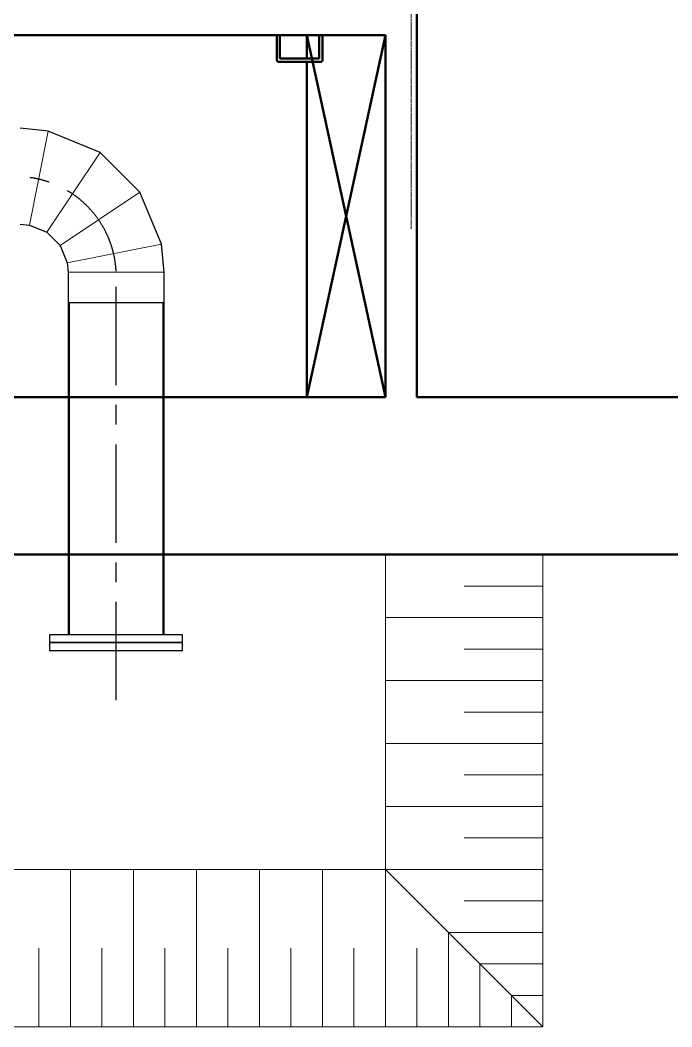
# Model space of a CAD drawing. Header units: inches. Extents: x 86328 to 235202, y 68629 to 184293.
# Drawn here: x 184018 to 188156, y 111675 to 118070 of the extents above; entities that cross this region are included whole.
import ezdxf

# ---------------------------------------------------------------- set-up
doc = ezdxf.new("R2010")
doc.units = ezdxf.units.IN
doc.header["$MEASUREMENT"] = 0
doc.linetypes.add('CENTER', pattern=[2, 1.25, -0.25, 0.25, -0.25])
doc.linetypes.add('HIDDEN', pattern=[0.375, 0.25, -0.125])
for name, color, linetype, lineweight in [('.5', 8, 'Continuous', 0), ('DIM', 251, 'Continuous', 0), ('plan', 8, 'Continuous', 0)]:
    doc.layers.add(name, color=color, linetype=linetype, lineweight=lineweight)
doc.layers.add('2', color=2, linetype='HIDDEN')
doc.layers.add('steel elbow 90deg', color=3, linetype='Continuous')

msp = doc.modelspace()

# ---------------------------------------------------------------- linework, layer by layer
at = {"layer": '.5', "color": 8, "linetype": 'CENTER', "ltscale": 10}
msp.add_line((186501.3, 116744.2), (186501.3, 148028.9), dxfattribs=at)
at = {"color": 8, "linetype": 'CENTER', "ltscale": 500}
msp.add_line((184627.6, 113749.9), (184627.6, 116475), dxfattribs=at)
at = {"color": 8}
for p, q in [((184207.6, 114115.2), (184207.6, 114167.2)), ((184207.6, 114167.2), (185047.6, 114167.2)), ((185047.6, 114167.2), (185047.6, 114115.2)), ((185047.6, 114115.2), (184207.6, 114115.2)), ((184207.6, 114063.2), (184207.6, 114115.2)), ((184207.6, 114115.2), (185047.6, 114115.2)), ((185047.6, 114115.2), (185047.6, 114063.2)), ((185047.6, 114063.2), (184207.6, 114063.2))]:
    msp.add_line(p, q, dxfattribs=at)
at = {"color": 8, "linetype": 'CENTER', "ltscale": 500}
msp.add_arc((183993.5, 116440.5), 635, 3.11252, 87.78198, dxfattribs=at)
at = {"layer": '2', "color": 8}
msp.add_line((184327.6, 116274.9), (184927.6, 116275.1), dxfattribs=at)
at = {"layer": 'DIM', "color": 8}
for p, q in [((184077.6, 116767.6), (184196.5, 117365.1)), ((184187.5, 116721.9), (184526.1, 117228.6)), ((184271.6, 116637.7), (184778.3, 116976.3)), ((184271.6, 116637.7), (184778.3, 116976.3)), ((184317, 116527.8), (184914.8, 116646.8)), ((184322.9, 116468.4), (184932.4, 116468.4))]:
    msp.add_line(p, q, dxfattribs=at)
at = {"layer": 'DIM', "color": 8, "lineweight": 50}
for p, q in [((184327.6, 114167.2), (184327.6, 116275)), ((184927.6, 114167.2), (184927.6, 116275.1))]:
    msp.add_line(p, q, dxfattribs=at)
at = {"layer": 'plan', "color": 8, "lineweight": 50}
for p, q in [((186537.6, 115675), (186537.6, 118175)), ((175946.3, 117975), (186337.6, 117975)), ((185647.6, 117815), (185647.6, 117975)), ((185667.6, 117825), (185667.6, 117975)), ((185837.6, 117825), (185837.6, 117975)), ((186337.6, 117975), (185837.6, 115675)), ((186337.6, 115675), (185837.6, 117975)), ((185917.6, 117825), (185917.6, 117975)), ((185937.6, 117815), (185937.6, 117975)), ((186337.6, 115675), (186337.6, 117975)), ((185657.6, 117805), (185927.6, 117805)), ((185667.6, 117825), (185917.6, 117825)), ((185837.6, 115675), (185837.6, 117805)), ((180125.3, 115675), (186337.6, 115675)), ((186537.6, 115675), (188732.6, 115675)), ((192061.4, 114675), (179991.1, 114675))]:
    msp.add_line(p, q, dxfattribs=at)
at = {"layer": 'plan', "color": 8}
for p, q in [((186337.6, 112674.7), (186337.6, 114675)), ((187337.6, 111674.7), (187337.6, 114675)), ((186837.6, 114474.7), (187337.6, 114474.7)), ((186337.6, 114274.7), (187337.6, 114274.7)), ((186837.6, 114074.7), (187337.6, 114074.7)), ((186337.6, 113874.7), (187337.6, 113874.7)), ((186837.6, 113674.7), (187337.6, 113674.7)), ((186337.6, 113474.7), (187337.6, 113474.7)), ((186837.6, 113274.7), (187337.6, 113274.7)), ((186337.6, 113074.7), (187337.6, 113074.7)), ((186837.6, 112874.7), (187337.6, 112874.7)), ((186337.6, 112674.7), (179722.7, 112674.7)), ((184337.6, 112674.7), (184337.6, 111674.7)), ((184737.6, 112674.7), (184737.6, 111674.7)), ((185137.6, 112674.7), (185137.6, 111674.7)), ((185537.6, 112674.7), (185537.6, 111674.7)), ((185937.6, 112674.7), (185937.6, 111674.7)), ((186337.6, 112674.7), (187337.6, 111674.7)), ((186337.6, 112674.7), (187337.6, 112674.7)), ((186337.6, 112674.7), (186337.6, 111674.7)), ((186837.6, 112474.7), (187337.6, 112474.7)), ((186737.6, 112274.7), (187337.6, 112274.7)), ((186737.6, 112274.7), (186737.6, 111674.7)), ((184137.6, 112174.7), (184137.6, 111674.7)), ((184537.6, 112174.7), (184537.6, 111674.7)), ((184937.6, 112174.7), (184937.6, 111674.7)), ((185337.6, 112174.7), (185337.6, 111674.7)), ((185737.6, 112174.7), (185737.6, 111674.7)), ((186137.6, 112174.7), (186137.6, 111674.7)), ((186537.6, 112174.7), (186537.6, 111674.7)), ((186937.6, 112074.7), (187337.6, 112074.7)), ((186937.6, 112074.7), (186937.6, 111674.7)), ((187137.6, 111874.7), (187337.6, 111874.7)), ((187137.6, 111874.7), (187137.6, 111674.7)), ((187337.6, 111674.7), (179588.5, 111674.7))]:
    msp.add_line(p, q, dxfattribs=at)
at = {"layer": 'plan', "color": 8, "lineweight": 50}
for centre, start, end in [((185657.6, 117815), 180, 270), ((185927.6, 117815), 270, 0)]:
    msp.add_arc(centre, 10, start, end, dxfattribs=at)
at = {"layer": 'steel elbow 90deg', "color": 8}
for p, q in [((184196.5, 117365.1), (184018.1, 117382.7)), ((184526.1, 117228.6), (184196.5, 117365.1)), ((184778.3, 116976.3), (184526.1, 117228.6)), ((184914.8, 116646.8), (184778.3, 116976.3)), ((184018.1, 116773.2), (184077.6, 116767.6)), ((184077.6, 116767.6), (184187.5, 116721.9)), ((184187.5, 116721.9), (184271.6, 116637.7)), ((184932.4, 116468.4), (184914.8, 116646.8)), ((184271.6, 116637.7), (184317, 116527.8)), ((184317, 116527.8), (184322.9, 116468.4)), ((184322.9, 116468.4), (184322.9, 116275)), ((184932.4, 116275), (184932.4, 116468.4)), ((184322.9, 116275), (184932.4, 116275))]:
    msp.add_line(p, q, dxfattribs=at)

doc.saveas('drawing.dxf')
